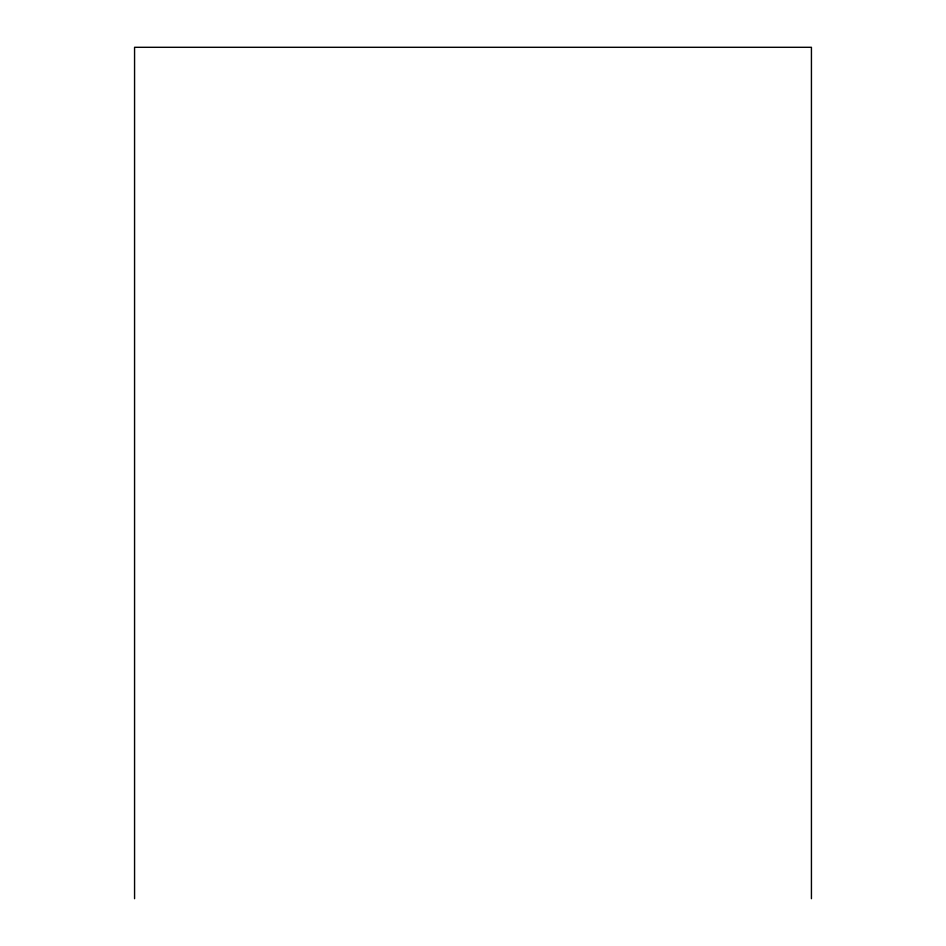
<?xml version="1.0" encoding="UTF-8"?>
<svg xmlns="http://www.w3.org/2000/svg" width="946" height="946" viewBox="0 0 946 946"><rect width="100%" height="100%" fill="white"/><g stroke="black" fill="none" stroke-linecap="round" stroke-linejoin="round"><path stroke-width="1.42" d="M811.432 898.7L811.432 47.3L134.569 47.3L134.569 898.7"/></g></svg>
